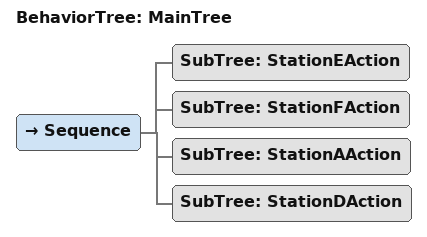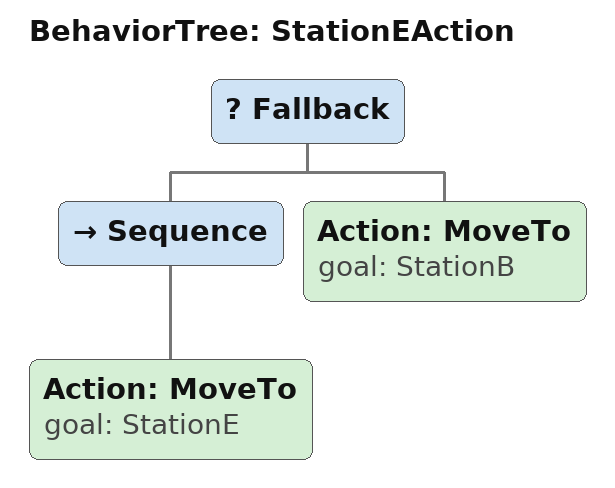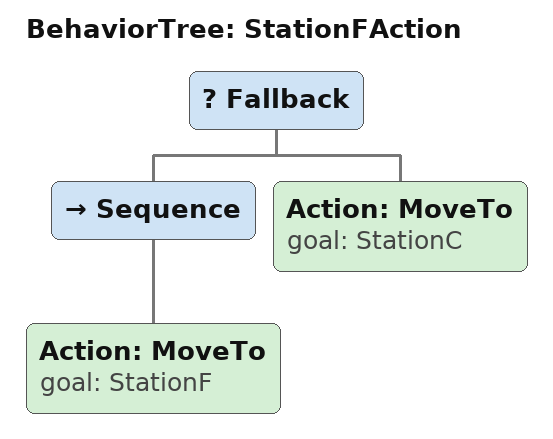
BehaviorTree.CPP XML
<root main_tree_to_execute = "MainTree" >
    <BehaviorTree ID="MainTree">
        <Sequence>
            <SubTree ID="StationEAction" />
            <SubTree ID="StationFAction" />
            <SubTree ID="StationAAction" />
            <SubTree ID="StationDAction" />
        </Sequence>
    </BehaviorTree>
   <BehaviorTree ID="StationEAction">
        <Fallback>
            <Sequence>
                <Action ID="MoveTo" goal="StationE" />
            </Sequence>
            <Action ID="MoveTo" goal="StationB" />
        </Fallback>
   </BehaviorTree>
   <BehaviorTree ID="StationFAction">
        <Fallback>
            <Sequence>
                <Action ID="MoveTo" goal="StationF" />
            </Sequence>
            <Action ID="MoveTo" goal="StationC" />
        </Fallback>
   </BehaviorTree>
</root>
